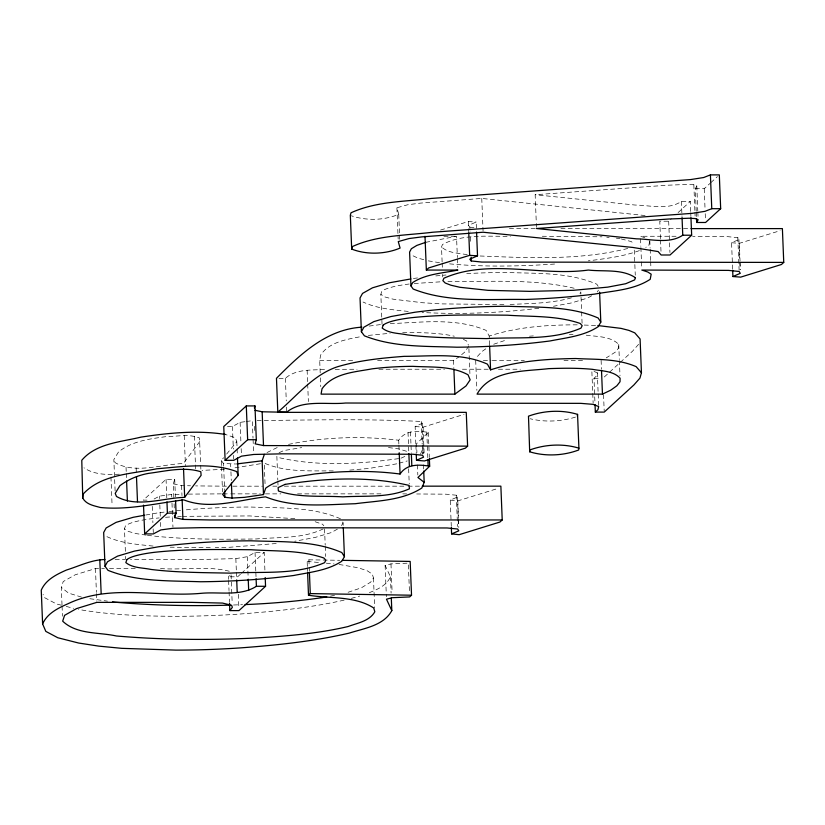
<?xml version="1.0" encoding="UTF-8"?>
<svg xmlns="http://www.w3.org/2000/svg" width="825" height="825" viewBox="0 0 825 825"><rect width="100%" height="100%" fill="white"/><g stroke="black" fill="none" stroke-linecap="round" stroke-linejoin="round"><path stroke-width="0.62" stroke-dasharray="4.12 3.09" d="M586.245 335.177C597.166 336.703 610.469 336.115 618.75 344.407L618.678 347.944L615.512 351.997L606.272 357.864M320.203 372.859L319.698 360.35L320.657 355.008C329.701 341.581 347.459 339.302 362.134 336.373M649.615 241.426L648.852 245.52L645.779 247.366M594.031 371.467L597.331 372.807L596.558 375.932L593.979 378.293L594.98 403.332M173.848 497.588L173.302 483.821L174.714 479.325L166.052 479.325L143.323 500.125L147.036 500.125M62.019 604.921L61.318 587.4L63.226 581.542L75.147 574.829L95.453 568.569L104.383 568.569M125.379 551.358L124.472 528.825L125.421 525.968A48.046 8.838 -2.3 0 1 152.78 518.554L159.163 517.914M382.047 324.328L380.841 294.298L381.789 291.431A48.046 8.838 -2.3 0 1 409.148 284.017M420.492 454.214L422.833 448.552L423.029 453.554M442.118 261.886L441.509 246.861L442.561 244.417C463.258 233.63 487.915 236.672 510.407 236.27M580.006 293.525L580.821 291.906L581.573 310.674M696.228 211.221L695.32 188.698L696.795 185.914L693.846 184.759L687.699 184.429L667.342 185.223L535.157 194.721L536.271 222.255M341.498 525.607L343.076 522.854L341.096 519.781M597.341 291.988L598.393 290.153M115.108 490.875L113.85 459.587L118.563 451.863C132.134 441.014 149.717 438.89 166.33 436.6C177.282 436.549 188.977 433.682 199.464 437.972L200.661 464.083M409.406 590.669L408.303 563.135L390.978 563.898L385.12 565.403L390.452 576.819C386.451 585.843 376.736 589.792 368.094 593.134M339.034 564.444L358.225 567.775L367.259 570.776L372.343 574.169L373.478 577.974L370.642 582.172L361.391 587.812L346.758 592.732M468.796 346.046L464.671 352.141L460.773 355.41M199.753 441.561L183.315 463.537C161.308 464.186 135.599 474.313 115.139 462.681L113.85 459.587M228.577 579.315L228.473 576.809L231 573.581M226.669 454.039L236.816 441.674L235.331 437.797L225.38 434.445M221.471 465.527L221.265 460.525L223.585 457.741M288.523 444.397C324.658 436.879 362.113 435.837 398.712 440.23C405.353 429.98 417.801 430.691 428.33 432.403L416.573 443.695L416.924 452.461M638.581 344.314L632.548 351.161L602.879 378.293M477.438 356.421L481.882 351.584L486.069 348.624M279.015 378.314L285.378 378.314C296.34 368.548 312.582 370.322 326.287 369.445M264.897 570.013L264.196 552.492L255.049 552.492L247.325 556.7L235.847 558.607L199.691 559.536L130.536 559.546M240.467 574.2L237.621 576.809L228.473 576.809M241.416 573.334L264.196 552.492M690.711 211.437L690.308 201.434L681.398 201.434C668.002 210.396 650.1 205.25 635.085 205.043L535.157 194.721M660.485 238.724L659.783 221.203L668.683 221.203L671.509 218.625M678.088 212.602L690.308 201.434M695.32 188.698L704.23 188.688L709.882 183.521M710.83 182.655L717.43 176.612M307.343 566.435L307.147 561.433L308.911 559.804L339.673 560.299M267.022 452.543L277.334 447.49M377.613 360.339L453.544 360.339L458.824 357.05M591.711 295.752L587.617 298.042L571.56 302.909L553.482 306.271M337.384 529.145L331.248 532.579L315.191 537.436L294.711 541.262M227.483 426.525L232.433 426.525L240.116 422.359L244.994 421.688M645.067 215.542L481.759 198.433L420.451 203.105L407.694 204.755L396.907 207.787L398.733 214.273C384.264 220.543 366.145 220.852 351.316 215.789M323.235 528.877C302.692 538.972 278.541 536.941 256.307 538.962C219.976 539.447 183.459 539.705 147.345 535.301M154.12 498.981L159.472 496.134L171.641 494.474L181.954 494.247M575.468 417.099C561.124 421.616 544.82 422.338 530.197 418.76M279.067 452.739L283.687 450.594L301.682 447.583M401.084 458.153L405.745 456.05M415.841 444.036L415.14 426.515L422.194 423.369L421.255 421.472C365.887 418.657 310.241 420.038 254.781 420.616M732.621 269.022L731.569 242.736L738.911 239.539L737.808 237.693L727.196 236.6L692.639 236.342M476.417 228.308L476.159 222.049L468.425 225.38L469.848 227.164L470.044 232.176M627.712 248.49C579.552 260.545 528.732 257.905 479.449 255.967M451.296 526.391L450.244 500.105L457.432 497.052L456.308 495.217L445.768 494.175L416.697 493.969M493.701 344.242L505.261 340.323M639.354 250.614C622.958 256.606 605.467 258.648 588.246 260.855M415.14 426.515L423.091 427.164L464.032 414.387M731.569 242.736L739.334 243.334L780.11 230.691M450.244 500.105L457.803 500.888L498.589 488.245M440.581 230.062L468.291 221.543L476.159 222.049M571.426 297.856C551.141 303.487 529.794 303.507 508.912 304.477M489.565 344.829L489.215 336.064C517.801 326.782 548.161 324.772 578.026 324.844M351.337 598.373L359.679 596.073M399.042 463.196L407.22 460.958M425.7 242.333L456.524 236.27L457.38 257.544M344.118 600.136C309.746 607.901 274.591 611.408 239.508 614.068A177.086 32.577 -2.3 0 1 174.457 616.316C142.374 616.11 110.168 614.996 78.509 609.428M330.495 596.145L335.507 595.103M396.712 463.836L368.971 468.445L347.83 470.281M398.63 458.618C358.72 464.217 316.46 466.744 277.035 457.184M145.767 515.027L157.049 513.006A143.859 26.462 -2.3 0 1 168.032 511.655M260.452 463.722L232.959 468.146M368.383 335.414L390.112 333.279M369.208 326.071L381.501 324.442M246.221 421.513L252.316 420.668L253.017 438.188M538.756 308.292C500.074 312.912 460.979 314.562 422.06 312.469M276.2 543.52L230.144 547.233L215.243 547.583M414.253 283.511L441.55 281.758M390.318 323.658C421.946 322.338 456.132 317.635 486.069 330.361L489.215 336.064M224.379 469.26L202.104 470.394M554.575 264.041C519.255 266.413 483.667 267.135 448.387 263.752M529.506 336.208L533.332 335.909M221.265 460.525L223.544 463.506L235.63 463.99M165.536 517.275L172.838 516.852M177.705 516.574L181.356 516.368M119.326 474.2C107.363 474.829 94.267 474.839 84.006 467.837M233.537 605.003L242.488 604.684M210.282 547.697L169.362 547.181M188.389 494.113L221.812 493.866M402.683 332.733C419.915 332.506 437.384 332.516 454.286 336.208M447.923 281.645C490.782 281.81 534.961 278.458 576.881 288.905M333.259 470.92C310.241 470.652 285.759 472.529 264.227 463.062L265.124 485.595M182.624 516.337L249.635 515.934L295.68 518.688M503.9 304.549L441.282 303.889L422.606 302.744L392.989 299.145L384.574 296.866L380.841 294.298M335.228 369.342L357.019 369.239M535.198 228.618L508.448 228.484M560.948 228.618L689.69 228.618M443.912 236.27L456.524 236.27M542.314 236.259L602.044 236.816M676.036 236.259L640.437 236.259L646.418 238.208M319.698 360.35L355.73 360.339M483.368 360.339L491.04 360.339M492.319 360.339L524.318 360.329M563.991 360.329L584.461 360.329M378.881 369.229L444.458 369.229M462.454 369.229L488.173 369.229M498.455 369.229L520.317 369.229M593.979 378.293L600.342 378.293M226.432 486.183L195.618 485.904M232.867 486.183L262.505 486.173M272.807 486.173L277.963 486.173M284.408 486.173L406.808 486.173M408.097 486.173L420.977 486.162M223.09 493.866L229.515 493.866M230.794 493.866L260.329 493.866M265.464 493.866L280.871 493.866M297.557 493.866L382.295 493.855M115.16 559.546L125.41 559.546M109.488 568.569L136.259 568.569M160.493 568.569C183.552 570.271 207.776 565.403 230.299 571.508M402.796 493.876L406.581 493.897M569.343 334.476L573.024 334.548M173.302 483.821L181.583 485.605L190.513 485.791M584.213 325.06L596.599 325.504M606.757 237.218L609.118 237.425M408.22 311.427C392.958 309.808 377.118 308.643 363.052 302.022M153.141 546.078C137.445 544.448 121.151 543.335 106.683 536.559L105.177 534.528M307.147 561.433L321.203 562.722M326.318 563.186L333.991 563.887M469.848 227.164L476.984 227.906M388.482 447.532L398.815 448.934L407.787 451.636M89.832 598.713L107.467 601.147M467.208 254.739C458.628 252.966 448.099 253.337 441.509 246.861M146.149 535.126L136.62 533.682L128.205 531.403L124.472 528.825M616.285 238.126L620.06 238.734M621.318 238.941L631.342 241.612L634.012 243.87M428.319 260.865L440.777 262.928M315.14 521.74L322.534 524.226L323.812 525.7M81.52 597.114L68.527 593.092L61.318 587.4M61.359 605.21L56.471 603.962L44.467 597.599L43.086 594.402M66.247 606.447L73.58 608.303M423.761 259.658L418.058 258.163L411.819 255.234M340.436 518.75C312.242 506.498 280.252 508.221 250.119 507.014A143.859 26.462 -2.3 0 0 184.614 509.974M463.382 339.364L466.702 341.024L468.383 345.046M598.125 286.265L596.805 284.213C568.611 271.961 536.621 273.683 506.488 272.477A143.859 26.462 -2.3 0 0 464.661 273.725M739.334 243.334L740.035 260.865M740.087 262.113L740.386 269.62M738.911 239.539L739.767 260.813M739.819 262.072L740.118 269.579M737.808 237.693L739.118 270.229M704.23 188.688L705.035 208.715M705.231 213.727L705.488 219.986M696.795 185.914L697.795 210.942M697.847 212.2L698.053 217.202M696.279 212.468L696.475 217.48M693.846 184.759L694.898 211.035M694.949 212.293L695.104 216.047M690.762 212.695L690.907 216.449M681.398 201.434L682.007 216.449M668.683 221.203L669.941 252.491M660.536 239.982L660.99 251.243M649.811 240.405L650.11 247.912M650.162 249.16L650.616 260.432M650.667 261.68L650.915 267.939M640.54 238.765L640.839 246.273M640.891 247.521L641.695 267.548M634.26 250.13L635.271 275.158M618.75 344.407L619.348 359.432M619.4 360.68L619.998 375.695M603.539 394.567L604.189 410.84M601.105 360.329L601.456 369.095M597.331 372.807L598.135 392.834M598.187 394.082L598.63 405.353M591.886 371.817L593.144 403.105M581.625 311.922L582.079 323.194M536.312 223.513L536.467 227.267M481.759 198.433L483.068 230.969M475.685 360.339L476.891 390.369M470.25 237.177L470.498 243.437M468.291 221.543L468.683 231.639M468.899 348.552L469.899 373.581M457.432 258.792L457.782 267.558M453.544 360.339L453.843 367.847M457.803 500.888L458.504 518.409M458.556 519.668L458.865 527.175M457.432 497.052L458.287 518.327M458.339 519.575L458.638 527.082M456.308 495.217L457.555 526.505M442.169 263.134L442.365 268.135M442.613 274.395L442.716 276.901M428.33 432.403L429.33 457.432M426.783 431.939L427.845 458.215M423.091 427.164L424.153 453.451M422.194 423.369L423.4 453.41M423.483 464.826L423.679 469.827M421.255 421.472L422.163 443.994M422.214 445.252L422.565 454.008M417.429 464.98L417.832 474.994M415.893 445.294L416.192 452.801M410.468 431.887L410.974 444.407M411.025 445.655L411.324 453.173M408.014 432.372L408.818 452.399M398.733 214.273L399.733 239.302M408.633 468.765L409.231 483.79M396.907 207.787L398.166 239.075M398.712 440.23L398.857 443.984M398.908 445.232L399.166 451.492M390.978 563.898L392.133 592.69M390.452 576.819L391.102 593.092M385.12 565.403L386.378 596.702M373.478 577.974L374.684 608.015M343.076 522.854L343.179 525.36M320.399 377.871L320.76 386.626M324.555 528.938L325.205 545.212M325.256 546.459L325.658 556.473M307.127 370.301L307.632 382.821M307.684 384.068L308.385 401.589M308.911 559.804L309.169 566.063M309.22 567.322L309.365 571.075M307.395 567.693L307.55 571.447M285.378 378.314L286.275 400.847M286.533 407.107L286.677 410.86M276.86 456.308L277.808 480.088M277.86 481.336L278.015 485.09M254.451 426.339L254.708 432.589M253.069 439.447L253.626 453.214M255.049 552.492L255.802 571.271M255.853 572.519L256.059 577.531M247.325 556.7L248.181 577.974M240.116 422.359L240.972 443.633M241.168 448.645L241.426 454.905M236.816 441.674L237.373 455.441M232.433 426.525L233.341 449.058M233.588 455.317L233.743 459.071M238.322 594.33L238.879 608.097M235.847 558.607L236.352 571.127M236.404 572.375L236.651 578.634M230.649 464.269L230.752 466.775M230.948 471.787L231.299 480.542M231.052 574.839L232.207 603.622M228.618 580.563L229.02 590.576M229.072 591.824L229.474 601.837M223.544 463.506L223.637 466.012M223.688 467.259L224.596 489.792M221.523 466.785L222.523 491.813M200.712 465.341L200.857 469.095M194.298 436.198L195.412 463.733M195.453 464.98L195.608 468.744M184.233 435.61L185.439 465.651M181.583 485.605L181.985 495.619M174.714 479.325L175.426 496.846M174.106 503.848L174.302 508.85M171.641 494.474L171.744 496.97M171.992 503.229L172.951 527.01M166.052 479.325L166.805 498.104M159.472 496.134L159.576 498.64M159.823 504.9L160.328 517.419M160.524 522.421L160.731 527.433M152.243 506.385L152.893 522.648M153.141 528.908L153.295 532.661M136.135 467.94L136.393 474.189M126.039 467.27L126.246 472.271M126.297 473.519L126.545 479.779M125.575 556.359L125.678 558.865M110.942 477.067L112.107 505.849M95.453 568.569L96.412 592.35M96.463 593.608L96.762 601.116M62.071 606.169L62.473 616.182M169.28 511.51A143.859 26.462 -2.3 0 1 183.315 510.097M413.418 278.468A143.859 26.462 -2.3 0 1 418.234 277.85M435.827 275.921A143.859 26.462 -2.3 0 1 445.995 275.014"/><path stroke-width="1.24" d="M529.681 451.78L529.846 449.976C545.108 444.304 563.31 443.376 578.913 448.171L578.717 449.976C563.506 455.771 545.263 456.596 529.681 451.78L528.495 416.182C543.747 410.51 561.949 409.582 577.552 414.377L578.913 448.171M423.73 471.075L424.184 482.347L421.843 488.008C402.291 500.651 377.613 500.765 355.204 503.724C325.463 504.601 293.772 508.179 265.578 496.856C238.93 499.878 210.024 510.252 183.81 499.878C156.193 503.322 128.38 510.304 100.392 507.488C94.009 505.746 86.13 504.498 82.747 498.032L83.139 494.082C101.382 474.179 131.876 473.901 156.75 468.786C183.119 466.641 211.324 462.165 236.693 471.591L238.178 475.468L222.626 494.319L224.895 497.3L232.011 498.063L244.468 497.351L263.484 494.588L265.712 488.153C279.768 477.923 297.99 476.747 314.614 473.983C342.963 470.827 371.745 470.322 400.063 474.024C406.704 463.774 419.162 464.485 429.681 466.187L429.382 458.679M577.356 416.182L577.552 414.377M351.687 249.078L352.358 246.582C377.365 235.115 405.952 235.496 432.805 232.227L691.969 213.366L705.024 211.324L711.769 208.684L720.668 208.684L719.317 174.89L710.408 174.89L703.673 177.53L690.607 179.572L431.454 198.433C404.59 201.702 376.004 201.321 351.007 212.798L350.326 215.284L351.687 249.078C366.64 254.946 385.306 254.327 400.084 248.067L398.269 241.581L409.045 238.549L421.802 236.899L483.12 232.227L632.806 247.448L658.144 251.573L661.134 254.997L670.044 254.997L691.659 235.218L690.958 217.697M254.378 407.993L254.956 405.921L246.293 405.921L223.761 426.525L225.122 460.319L233.784 460.319L241.477 456.153L253.677 454.462L282.037 453.832L413.016 454.245L422.617 455.266L423.545 457.163L416.491 460.309L416.243 454.049M254.956 405.921L256.317 439.715L255.152 443.86L263.515 445.572L467.61 446.139L466.259 412.345L289.09 412.356L262.154 411.778L254.997 410.303M597.836 325.545L620.988 328.371L628.939 330.402L634.776 332.857L640.087 338.982L641.448 372.766L639.942 378.108L633.909 384.945L604.24 412.088L595.33 412.088L595.031 404.58M422.266 486.162L500.868 486.162L502.219 519.956L209.746 519.967L182.933 519.399L174.653 517.615L176.076 513.119L175.57 500.6M126.782 559.762L125.833 562.619C132.887 568.229 142.663 567.652 151.078 569.456C177.303 572.622 203.734 572.591 230.103 573.138C261.381 571.251 295.206 575.438 324.596 562.66L325.813 560.227L323.895 558.02C300.661 549.924 275.241 551.389 250.996 549.728C218.708 549.481 186.285 548.821 154.141 552.348A48.046 8.838 -2.3 0 0 126.782 559.762M263.484 494.588L262.133 460.793L264.351 454.358M720.668 208.684L705.581 222.482L696.682 222.482L698.146 219.708L695.207 218.553L689.061 218.223L668.704 219.017L536.518 228.515L636.436 238.838C651.461 239.044 669.353 244.19 682.76 235.218L691.659 235.218M732.672 270.27L732.92 276.53L740.273 273.333L739.159 271.477L728.558 270.394L641.798 270.053L647.769 272.002L651.173 274.199L650.203 279.314C633.858 290.008 613.408 290.761 594.701 294.092C571.643 296.907 548.46 298.691 525.247 299.475C488.039 298.805 448.449 303.064 413.17 289.028L410.943 285.883L412.737 282.521C426.061 273.848 442.726 273.23 457.885 270.064L426.35 270.064L424.999 236.27M105.023 566.301L107.508 561.753L117.501 556.143L134.588 551.069L158.4 546.8A143.859 26.462 -2.3 0 1 251.481 540.808C281.614 542.015 313.603 540.282 341.798 552.544L344.438 556.648L341.808 561.227C327.525 570.611 310.014 572.241 293.648 575.499C262.752 579.532 231.619 581.512 200.465 581.749C169.61 580.645 137.167 582.007 108.034 570.353L105.023 566.301L103.672 532.507L106.157 527.959L116.139 522.349L133.227 517.285L144.509 515.254M361.391 331.763L363.877 327.216L373.859 321.606L390.957 316.542L414.769 312.262A143.859 26.462 -2.3 0 1 507.849 306.271C537.982 307.478 569.972 305.755 598.156 318.007L600.806 322.111L598.177 326.69C583.894 336.074 566.383 337.703 550.017 340.962C519.121 344.994 487.988 346.974 456.833 347.212C425.978 346.108 393.535 347.469 364.403 335.816L361.391 331.763L360.03 297.969L362.526 293.422L372.508 287.812L389.596 282.748L410.902 278.922M391.308 598.104L391.813 610.613C383.604 625.773 364.073 628.32 349.13 633.146C313.572 641.365 277.19 645.15 240.859 647.862A177.086 32.577 -2.3 0 1 175.807 650.11L121.78 648.337L98.835 646.13L78.602 643.026L57.822 637.756L45.829 631.393L42.611 623.937L41.25 590.143C45.87 579.624 56.461 574.478 66.392 570.054C79.014 566.167 91.554 559.701 104.919 559.546M42.611 623.937C47.231 613.418 57.822 608.273 67.753 603.848C109.777 583.677 156.42 597.413 201.053 593.33C219.161 591.577 240.281 596.65 256.41 586.286L265.557 586.286L265.207 577.521M184.676 497.331L201.114 475.355L200.826 471.766C183.996 466.373 165.691 471.199 148.644 473.364C138.198 475.2 128.453 479.356 119.914 485.657L115.211 493.381L116.5 496.475C136.96 508.107 162.659 497.98 184.676 497.331L183.521 468.538M265.557 586.286L238.972 610.603L229.824 610.603L232.361 607.375L231.65 605.303L222.533 603.075L191.173 602.363L96.814 602.363L76.498 608.623L64.587 615.337L62.669 621.184C76.911 634.652 98.608 632.053 116.387 635.982C161.741 639.88 207.343 640.21 252.801 638.148C284.759 636.25 316.882 633.899 348.119 626.526C357.431 623.019 369.507 621.194 374.828 611.768L373.704 607.963C354.668 595.763 329.979 598.702 308.498 595.227L307.601 572.694M429.681 466.187L417.935 477.489L424.184 482.347M426.35 270.064L428.68 267.929L469.652 255.338L477.52 255.843L476.561 232.062M143.519 505.127L144.674 533.919L167.413 513.119L176.076 513.119M225.122 460.319L247.655 439.715L256.317 439.715M361.917 327.174C326.452 329.268 300.073 354.461 276.468 378.314L277.819 412.108C296.918 396.041 313.149 374.725 337.693 366.692C359.339 360.308 381.862 358.029 404.281 356.338C431.826 356.369 461.588 352.409 487.42 364.155L490.576 369.858C517.966 360.834 547.027 358.957 575.675 358.514C595.825 359.607 617.234 358.411 636.137 366.64L641.448 372.766M467.61 446.139L465.382 448.171L424.452 460.958L416.491 460.309M308.498 595.227L310.272 593.598L411.531 595.217L410.169 561.423L342.241 560.34M595.33 412.088L597.919 409.726L598.682 406.601L593.196 404.353L580.759 403.353L345.52 403.023C326.349 404.962 303.002 399.207 286.729 412.108L277.819 412.108M411.531 595.217L409.654 596.929L392.329 597.692L386.471 599.197L391.813 610.613M502.219 519.956L499.94 522.039L459.164 534.683L451.595 533.899L451.347 527.639M690.979 228.618L782.389 228.608L783.75 262.402L781.471 264.485L740.695 277.128L732.92 276.53M454.895 394.133L466.022 385.935L470.157 379.84L468.064 374.818C451.44 365.63 431.413 367.434 413.057 366.341C399.413 366.403 385.78 367.146 372.23 368.827C354.884 372.106 333.176 373.065 322.018 388.802L321.059 394.133L454.895 394.133L453.894 369.095M602.456 394.123L610.737 390.184L616.863 385.78L620.029 381.738L620.101 378.201C613.212 370.673 601.662 371.116 592.329 369.311C577.83 367.929 563.248 368.115 548.708 368.641C524.463 371.477 490.741 369.662 477.046 394.133L602.456 394.123L601.507 370.343M477.52 255.843L469.786 259.174L471.209 260.958L481.903 262.072L783.75 262.402M451.595 533.899L458.793 530.836L457.658 529.011L447.129 527.969L201.341 527.66L173.002 528.268L160.823 529.928L153.347 533.919L144.674 533.919M425.7 242.333L416.831 245.417L411.376 248.727L409.592 252.089L410.943 285.883M262.133 460.793L236.878 463.918M326.752 596.939C299.692 601.105 272.394 603.488 245.046 604.591M229.701 605.148C191.462 606.241 153.151 605.447 115.036 602.198L112.509 601.848M225.38 434.445C197.381 430.031 168.764 432.877 140.92 437.137C120.801 442.035 95.978 443.334 81.778 460.288L82.747 498.032M710.408 174.89L711.769 208.684M696.527 218.728L696.682 222.482M682.048 217.697L682.76 235.218M599.6 292.071L600.806 322.111M489.617 346.077L490.576 369.858M471.054 257.204L471.209 260.958M468.744 232.805L469.652 255.338M427.897 459.473L428.144 465.733M411.376 454.42L411.83 465.682M408.87 453.657L409.365 466.166M399.207 452.739L400.063 474.024M343.282 527.866L344.438 556.648M309.416 572.323L310.272 593.598M262.154 411.778L263.515 445.572M256.101 578.779L256.41 586.286M246.293 405.921L247.655 439.715M248.232 579.222L248.686 590.494M237.476 457.947L238.178 475.468M236.703 579.882L237.208 592.402M231.402 483.048L232.011 498.063M229.525 603.096L229.824 610.603M224.648 491.04L224.895 497.3M182.129 499.373L182.933 519.399M174.549 515.109L174.653 517.615M166.959 501.858L167.413 513.119M136.486 476.695L137.497 501.734M126.596 481.037L127.401 501.053M99.794 559.546L101.145 593.34M635.374 277.664L634.673 279.871L625.711 283.728L607.705 287.141L573.447 290.307L529.928 291.359L488.101 290.348L459.876 287.286L450.842 285.192L445.18 282.985L442.87 280.655L443.922 278.211C488.854 258.308 541.252 276.592 588.359 270.053C603.756 271.817 621.947 268.672 635.374 277.664M383.151 325.225L382.202 328.082C389.256 333.692 399.032 333.114 407.447 334.919C433.672 338.085 460.103 338.054 486.472 338.601C517.749 336.713 551.574 340.9 580.965 328.133L582.182 325.689L580.253 323.483C557.03 315.387 531.609 316.852 507.365 315.191C475.076 314.944 442.654 314.294 410.51 317.811A48.046 8.838 -2.3 0 0 383.151 325.225M285.048 484.388L278.108 487.596L278.386 490.978C299.042 498.063 321.43 495.547 342.849 496.856C364.959 495.557 388.761 498.135 409.437 488.792L409.148 485.42C369.033 475.984 325.545 478.057 285.048 484.388"/></g></svg>
